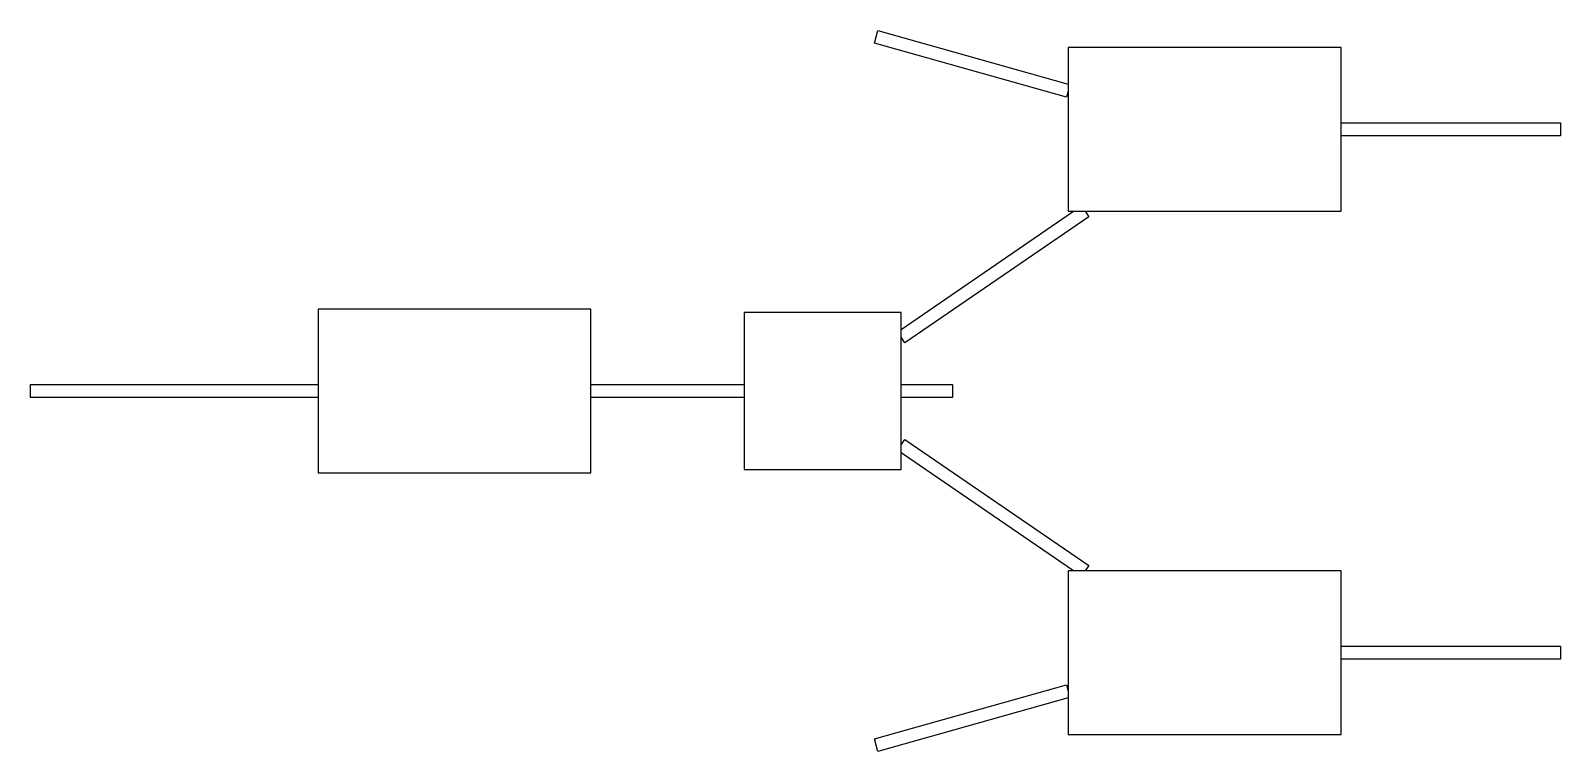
# Model space of a CAD drawing. Header units: millimetres. Extents: x 3.3 to 26.7, y 2.7 to 13.7.
import ezdxf

# ---------------------------------------------------------------- set-up
doc = ezdxf.new("R2010")
doc.units = ezdxf.units.MM
doc.layers.add('CHAMBERS', color=5, linetype='CONTINUOUS')
doc.layers.add('CHANNELS', color=3, linetype='CONTINUOUS')

msp = doc.modelspace()

# ---------------------------------------------------------------- linework, layer by layer
at = {"layer": 'CHAMBERS'}
for points in [[(19.1715, 10.9695), (23.3425, 10.9695), (23.3425, 13.4725), (19.1715, 13.4725)], [(7.7005, 6.9695), (11.8715, 6.9695), (11.8715, 9.4725), (7.7005, 9.4725)], [(14.217, 7.021), (16.617, 7.021), (16.617, 9.421), (14.217, 9.421)], [(19.1715, 2.9695), (23.3425, 2.9695), (23.3425, 5.4725), (19.1715, 5.4725)]]:
    msp.add_lwpolyline(points, close=True, dxfattribs=at)
at = {"layer": 'CHANNELS'}
for points in [[(16.2611, 13.7325), (19.1715, 12.9125), (19.1715, 12.8086), (19.1444, 12.7124), (16.2069, 13.54)], [(23.3425, 12.321), (26.697, 12.321), (26.697, 12.121), (23.3425, 12.121)], [(19.4298, 10.9695), (19.4863, 10.887), (16.6735, 8.9604), (16.617, 9.0429), (16.617, 9.1641), (19.2528, 10.9695)], [(3.303, 8.321), (7.7005, 8.321), (7.7005, 8.121), (3.303, 8.121)], [(11.8715, 8.321), (14.217, 8.321), (14.217, 8.121), (11.8715, 8.121)], [(16.617, 8.321), (17.4, 8.321), (17.4, 8.121), (16.617, 8.121)], [(19.4298, 5.4725), (19.2528, 5.4725), (16.617, 7.2779), (16.617, 7.3991), (16.6735, 7.4816), (19.4863, 5.555)], [(23.3425, 4.321), (26.697, 4.321), (26.697, 4.121), (23.3425, 4.121)], [(16.2069, 2.9029), (19.1444, 3.73), (19.1715, 3.6338), (19.1715, 3.5299), (16.2611, 2.7104)]]:
    msp.add_lwpolyline(points, close=True, dxfattribs=at)

doc.saveas('drawing.dxf')
